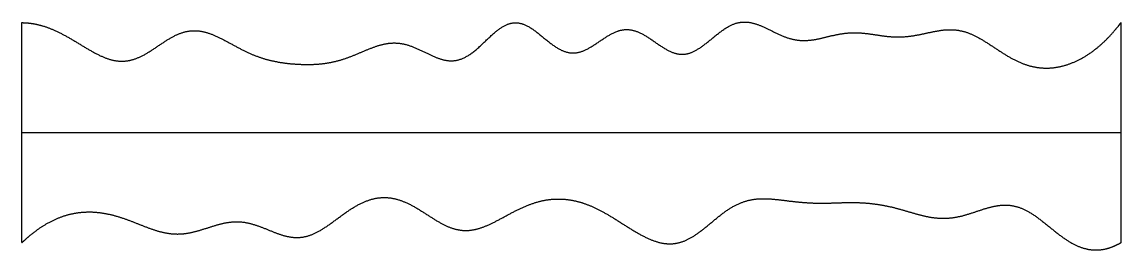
# Model space of a CAD drawing. Header units: millimetres. Extents: x 0 to 10, y -0.1 to 2.
import ezdxf

# ---------------------------------------------------------------- set-up
doc = ezdxf.new("R2010")
doc.units = ezdxf.units.MM
doc.layers.get('0').update_dxf_attribs({"linetype": 'CONTINUOUS'})

msp = doc.modelspace()

# ---------------------------------------------------------------- linework, layer by layer
for points in [[(0, 2), (0.02, 2), (0.059, 1.998), (0.119, 1.99), (0.199, 1.971), (0.299, 1.932), (0.401, 1.88), (0.502, 1.82), (0.604, 1.756), (0.706, 1.699), (0.807, 1.658), (0.908, 1.642), (1.007, 1.657), (1.106, 1.7), (1.204, 1.763), (1.301, 1.832), (1.399, 1.891), (1.497, 1.927), (1.597, 1.933), (1.697, 1.91), (1.799, 1.865), (1.9, 1.809), (2.002, 1.753), (2.103, 1.705), (2.205, 1.669), (2.306, 1.645), (2.408, 1.629), (2.509, 1.621), (2.612, 1.618), (2.715, 1.623), (2.817, 1.637), (2.92, 1.664), (3.022, 1.703), (3.124, 1.748), (3.226, 1.79), (3.328, 1.817), (3.43, 1.82), (3.533, 1.794), (3.636, 1.747), (3.739, 1.693), (3.841, 1.653), (3.941, 1.645), (4.04, 1.68), (4.137, 1.753), (4.232, 1.848), (4.327, 1.937), (4.421, 1.998), (4.516, 2.01), (4.612, 1.971), (4.709, 1.896), (4.807, 1.81), (4.906, 1.741), (5.005, 1.713), (5.104, 1.733), (5.203, 1.792), (5.303, 1.865), (5.403, 1.925), (5.502, 1.949), (5.602, 1.926), (5.702, 1.866), (5.802, 1.792), (5.901, 1.729), (5.998, 1.701), (6.096, 1.721), (6.192, 1.782), (6.289, 1.864), (6.386, 1.945), (6.484, 2), (6.583, 2.015), (6.684, 1.992), (6.785, 1.945), (6.888, 1.89), (6.99, 1.849), (7.094, 1.832), (7.197, 1.84), (7.299, 1.864), (7.402, 1.891), (7.504, 1.909), (7.607, 1.911), (7.709, 1.9), (7.812, 1.882), (7.915, 1.869), (8.019, 1.868), (8.123, 1.881), (8.227, 1.904), (8.33, 1.928), (8.432, 1.941), (8.531, 1.934), (8.63, 1.904), (8.727, 1.853), (8.824, 1.79), (8.922, 1.723), (9.022, 1.663), (9.124, 1.617), (9.227, 1.59), (9.331, 1.582), (9.434, 1.594), (9.536, 1.623), (9.636, 1.668), (9.732, 1.728), (9.825, 1.803), (9.897, 1.875), (9.949, 1.935), (9.983, 1.978), (10, 2)], [(0, 0), (0, 0.08), (0, 0.24), (0, 0.48), (0, 0.8), (0, 1.2), (0, 1.52), (0, 1.76), (0, 1.92), (0, 2)], [(10, 0), (10, 0.08), (10, 0.24), (10, 0.48), (10, 0.8), (10, 1.2), (10, 1.52), (10, 1.76), (10, 1.92), (10, 2)], [(0, 1), (0.4, 1), (1.2, 1), (2.4, 1), (4, 1), (6, 1), (7.6, 1), (8.8, 1), (9.6, 1), (10, 1)], [(0, 0), (0.019, 0.018), (0.056, 0.053), (0.113, 0.1), (0.189, 0.154), (0.286, 0.208), (0.384, 0.247), (0.484, 0.272), (0.585, 0.282), (0.686, 0.279), (0.788, 0.262), (0.891, 0.234), (0.993, 0.197), (1.095, 0.155), (1.197, 0.116), (1.298, 0.087), (1.399, 0.074), (1.5, 0.081), (1.6, 0.105), (1.701, 0.139), (1.803, 0.172), (1.905, 0.193), (2.007, 0.193), (2.109, 0.169), (2.211, 0.13), (2.312, 0.086), (2.412, 0.052), (2.51, 0.04), (2.607, 0.056), (2.703, 0.1), (2.799, 0.164), (2.896, 0.238), (2.995, 0.31), (3.096, 0.368), (3.199, 0.405), (3.302, 0.417), (3.405, 0.402), (3.506, 0.364), (3.606, 0.307), (3.705, 0.242), (3.801, 0.18), (3.898, 0.132), (3.994, 0.107), (4.091, 0.108), (4.189, 0.135), (4.289, 0.18), (4.39, 0.236), (4.492, 0.292), (4.595, 0.34), (4.698, 0.376), (4.8, 0.396), (4.901, 0.4), (5.001, 0.39), (5.099, 0.365), (5.196, 0.327), (5.293, 0.278), (5.391, 0.219), (5.49, 0.155), (5.591, 0.092), (5.693, 0.036), (5.795, -0.003), (5.896, -0.018), (5.995, -0.003), (6.09, 0.041), (6.184, 0.108), (6.277, 0.186), (6.37, 0.265), (6.465, 0.331), (6.563, 0.376), (6.664, 0.399), (6.766, 0.403), (6.871, 0.393), (6.975, 0.379), (7.079, 0.367), (7.182, 0.36), (7.284, 0.358), (7.385, 0.361), (7.487, 0.365), (7.588, 0.366), (7.69, 0.361), (7.792, 0.349), (7.894, 0.33), (7.996, 0.303), (8.098, 0.272), (8.199, 0.243), (8.301, 0.223), (8.403, 0.218), (8.506, 0.229), (8.608, 0.257), (8.711, 0.293), (8.813, 0.327), (8.914, 0.346), (9.012, 0.343), (9.109, 0.312), (9.205, 0.257), (9.299, 0.184), (9.394, 0.105), (9.489, 0.031), (9.586, -0.027), (9.686, -0.064), (9.787, -0.073), (9.871, -0.059), (9.935, -0.034), (9.978, -0.012), (10, 0)]]:
    msp.add_open_spline(points, degree=5)

doc.saveas('drawing.dxf')
